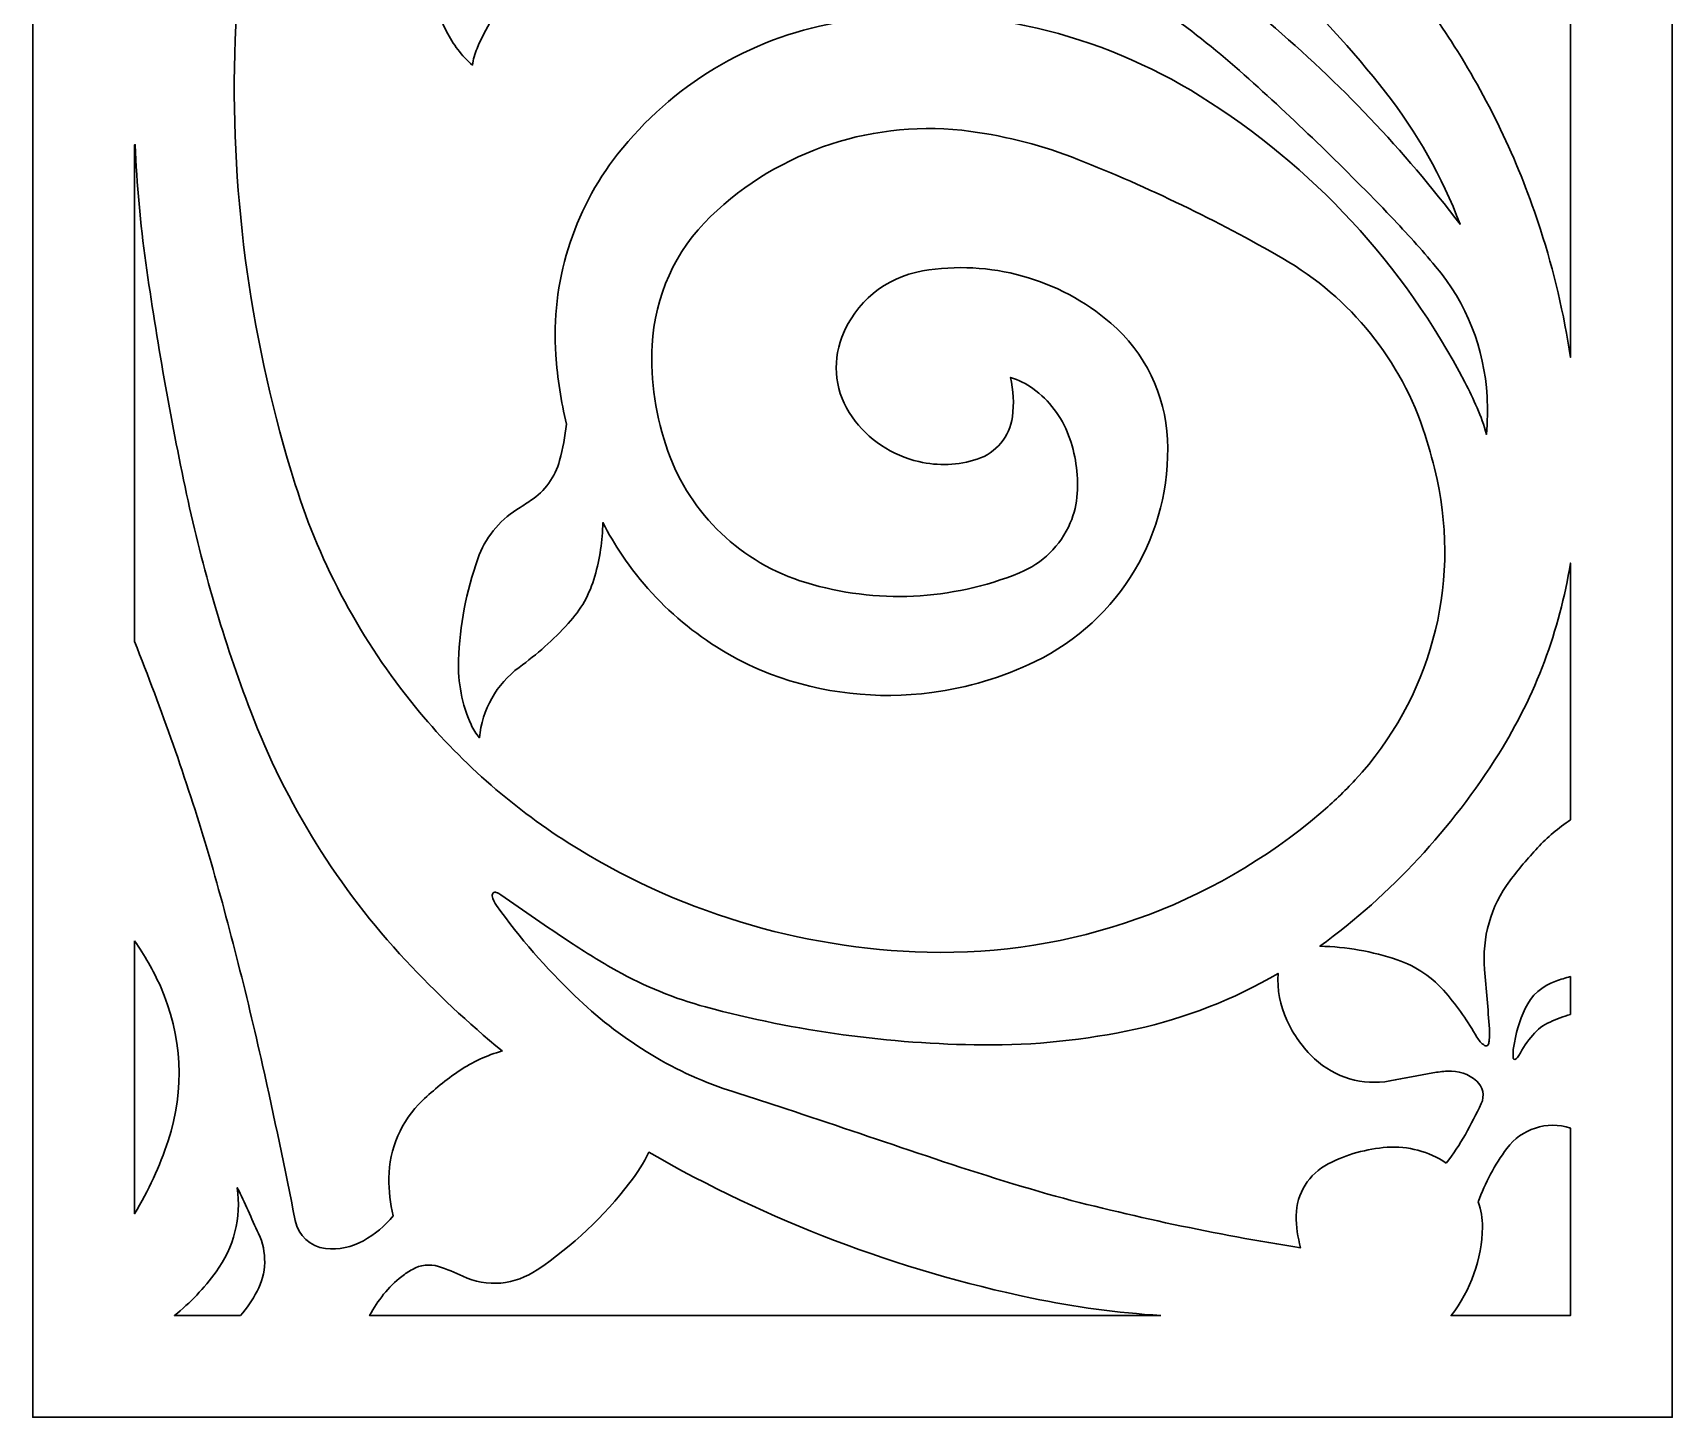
# Model space of a CAD drawing. Header units: centimetres. Extents: x 21.8 to 27, y -9 to 9.
# Drawn here: x 21.76 to 27, y -9 to -4.58 of the extents above; entities that cross this region are included whole.
import ezdxf

# ---------------------------------------------------------------- set-up
doc = ezdxf.new("R2010")
doc.units = ezdxf.units.CM
doc.header["$MEASUREMENT"] = 0
doc.layers.add('layer 1', color=7, linetype='Continuous')

msp = doc.modelspace()

# ---------------------------------------------------------------- linework, layer by layer
at = {"layer": 'layer 1', "color": 250, "lineweight": 30}
for points, knots in [([(21.7614, 9.00077), (21.7614, 9.00077), (26.99975, 9.00077), (26.99975, 9.00077), (26.99975, 9.00077), (26.99975, 9.00077), (26.99975, -9.00021), (26.99975, -9.00021), (26.99975, -9.00021), (26.99975, -9.00021), (21.76138, -9.00021), (21.76138, -9.00021), (21.76138, -9.00021), (21.76138, -9.00021), (21.76138, 9.00077), (21.76138, 9.00077)], [0, 0, 0, 0, 0.2, 0.2, 0.2, 0.2, 0.4, 0.4, 0.4, 0.4, 0.6, 0.6, 0.6, 0.6, 1, 1, 1, 1]), ([(23.46673, -5.82634), (23.44905, -5.75374), (23.43765, -5.67974), (23.43258, -5.60517), (23.43258, -5.60517), (23.41693, -5.37431), (23.48737, -5.14566), (23.6302, -4.96358), (23.6302, -4.96358), (23.8029, -4.74343), (24.05058, -4.59418), (24.32593, -4.54424), (24.32593, -4.54424), (24.53951, -4.50549), (24.75885, -4.51118), (24.97015, -4.56089), (24.97015, -4.56089), (25.15459, -4.60434), (25.33072, -4.67771), (25.4915, -4.778), (25.4915, -4.778), (25.85014, -5.00175), (26.14235, -5.31774), (26.33757, -5.69273), (26.33757, -5.69273), (26.35122, -5.71957), (26.36412, -5.74677), (26.37618, -5.77436), (26.37618, -5.77436), (26.38822, -5.80197), (26.39835, -5.8304), (26.40651, -5.85939), (26.40651, -5.85939), (26.40964, -5.81903), (26.41015, -5.77847), (26.40802, -5.73804), (26.40802, -5.73804), (26.40001, -5.58522), (26.34241, -5.43927), (26.24388, -5.3222), (26.24388, -5.3222), (26.19833, -5.26803), (26.15102, -5.21536), (26.10205, -5.16421), (26.10205, -5.16421), (25.95591, -5.01164), (25.80416, -4.86449), (25.6471, -4.72317), (25.6471, -4.72317), (25.48966, -4.58151), (25.31856, -4.45595), (25.13615, -4.34834), (25.13615, -4.34834), (24.9698, -4.25021), (24.7892, -4.1786), (24.60079, -4.13609), (24.60079, -4.13609), (24.41291, -4.09371), (24.22076, -4.07319), (24.02816, -4.07502), (24.02816, -4.07502), (23.8848, -4.07639), (23.74406, -4.11283), (23.61811, -4.18122), (23.61811, -4.18122), (23.49293, -4.2492), (23.3815, -4.33973), (23.2893, -4.44831), (23.2893, -4.44831), (23.24407, -4.50159), (23.2075, -4.56158), (23.18085, -4.62621), (23.18085, -4.62621), (23.17381, -4.64322), (23.16883, -4.66102), (23.16599, -4.67925), (23.16599, -4.67925), (23.13214, -4.64888), (23.10413, -4.61251), (23.08348, -4.572), (23.08348, -4.572), (23.02088, -4.44938), (23.00153, -4.30915), (23.02858, -4.17417), (23.02858, -4.17417), (23.04373, -4.09833), (23.08136, -4.02874), (23.13654, -3.97452), (23.13654, -3.97452), (23.19142, -3.92063), (23.25939, -3.88186), (23.33371, -3.86211), (23.33371, -3.86211), (23.27575, -3.84984), (23.21947, -3.83043), (23.16622, -3.80431), (23.16622, -3.80431), (23.11316, -3.77829), (23.06184, -3.74871), (23.01274, -3.7158), (23.01274, -3.7158), (22.96556, -3.68416), (22.92333, -3.64562), (22.88753, -3.60149), (22.88753, -3.60149), (22.84752, -3.5523), (22.81747, -3.49577), (22.799, -3.43513), (22.799, -3.43513), (22.89013, -3.39099), (22.98895, -3.36489), (23.08994, -3.35832), (23.08994, -3.35832), (23.19036, -3.3518), (23.2912, -3.35659), (23.39053, -3.37262), (23.39053, -3.37262), (23.41066, -3.37588), (23.43062, -3.38021), (23.45028, -3.38558), (23.45028, -3.38558), (23.41727, -3.31857), (23.3981, -3.24553), (23.39398, -3.17091), (23.39398, -3.17091), (23.38984, -3.09658), (23.39776, -3.02206), (23.41745, -2.95026), (23.41745, -2.95026), (23.44799, -2.83865), (23.52323, -2.74452), (23.62528, -2.69004), (23.62528, -2.69004), (23.66507, -2.66884), (23.70736, -2.65275), (23.75117, -2.64225), (23.75117, -2.64225), (23.73284, -2.71757), (23.72222, -2.79453), (23.7195, -2.87201), (23.7195, -2.87201), (23.71673, -2.94936), (23.71823, -3.02675), (23.72395, -3.10394), (23.72395, -3.10394), (23.73409, -3.24039), (23.80805, -3.36399), (23.9236, -3.43734), (23.9236, -3.43734), (23.98973, -3.47932), (24.05917, -3.51588), (24.13125, -3.54661), (24.13125, -3.54661), (24.18164, -3.56818), (24.23196, -3.58998), (24.28211, -3.61213), (24.28211, -3.61213), (24.48574, -3.70593), (24.68318, -3.81277), (24.87312, -3.93183), (24.87312, -3.93183), (25.16631, -4.1156), (25.44617, -4.31993), (25.71053, -4.54323), (25.71053, -4.54323), (25.93742, -4.73491), (26.1425, -4.9511), (26.32197, -5.18777), (26.32197, -5.18777), (26.26451, -5.03594), (26.18435, -4.89373), (26.08414, -4.766), (26.08414, -4.766), (25.97763, -4.63023), (25.86104, -4.50267), (25.73535, -4.38447), (25.73535, -4.38447), (25.66591, -4.31915), (25.59498, -4.25538), (25.5227, -4.19322), (25.5227, -4.19322), (25.35793, -4.05145), (25.19575, -3.90671), (25.03615, -3.75914), (25.03615, -3.75914), (24.88939, -3.62347), (24.76099, -3.46912), (24.65421, -3.30019), (24.65421, -3.30019), (24.59802, -3.21126), (24.55193, -3.11625), (24.51682, -3.01708), (24.51682, -3.01708), (24.41324, -2.72447), (24.41044, -2.40547), (24.50871, -2.11105), (24.50871, -2.11105), (24.54478, -2.00815), (24.59471, -1.91066), (24.65713, -1.82129), (24.65713, -1.82129), (24.88779, -1.49087), (25.24699, -1.27248), (25.64647, -1.21943), (25.64647, -1.21943), (25.75963, -1.20444), (25.87482, -1.21741), (25.98181, -1.2572), (25.98181, -1.2572), (25.95614, -1.18169), (25.93864, -1.10362), (25.92963, -1.02437), (25.92963, -1.02437), (25.91643, -0.90827), (25.93546, -0.79072), (25.98465, -0.6847), (25.98465, -0.6847), (26.02064, -0.60718), (26.06614, -0.53445), (26.12015, -0.46824), (26.12015, -0.46824), (26.18853, -0.38432), (26.2233, -0.27806), (26.21772, -0.16992), (26.21772, -0.16992), (26.21462, -0.10984), (26.20619, -0.05019), (26.19252, 0.00836), (26.19252, 0.00836), (26.14884, -0.03633), (26.10354, -0.07944), (26.05674, -0.12083), (26.05674, -0.12083), (25.92951, -0.23348), (25.80032, -0.34382), (25.66926, -0.45193), (25.66926, -0.45193), (25.57955, -0.52593), (25.48646, -0.59569), (25.3903, -0.66105), (25.3903, -0.66105), (25.27502, -0.7365), (25.1575, -0.80842), (25.03783, -0.87672), (25.03783, -0.87672), (24.91764, -0.94535), (24.79772, -1.01443), (24.67802, -1.08392), (24.67802, -1.08392), (24.24912, -1.34289), (23.85966, -1.66193), (23.52136, -2.03152), (23.52136, -2.03152), (23.19714, -2.39054), (22.93026, -2.79727), (22.73005, -3.23764), (22.73005, -3.23764), (22.52899, -3.67988), (22.419, -4.15781), (22.40657, -4.64346), (22.40657, -4.64346), (22.39466, -5.10957), (22.46002, -5.57428), (22.59998, -6.01901), (22.59998, -6.01901), (22.68168, -6.27847), (22.81191, -6.51993), (22.9839, -6.73065), (22.9839, -6.73065), (23.1223, -6.90029), (23.28696, -7.04661), (23.47175, -7.16408), (23.47175, -7.16408), (23.81534, -7.38253), (24.21159, -7.50353), (24.61862, -7.51411), (24.61862, -7.51411), (25.07903, -7.52611), (25.52728, -7.36744), (25.87745, -7.06831), (25.87745, -7.06831), (25.91594, -7.03546), (25.95245, -7.00037), (25.98679, -6.96326), (25.98679, -6.96326), (26.22577, -6.70503), (26.32346, -6.34663), (26.24825, -6.00297), (26.24825, -6.00297), (26.23785, -5.95546), (26.22526, -5.90847), (26.2105, -5.86216), (26.2105, -5.86216), (26.13441, -5.62344), (25.97208, -5.42188), (25.75506, -5.29669), (25.75506, -5.29669), (25.54487, -5.17549), (25.32616, -5.06977), (25.10057, -4.98043), (25.10057, -4.98043), (24.99055, -4.93689), (24.87569, -4.90683), (24.75845, -4.89093), (24.75845, -4.89093), (24.45412, -4.84975), (24.14788, -4.94991), (23.92694, -5.16324), (23.92694, -5.16324), (23.81473, -5.27155), (23.74808, -5.41845), (23.7406, -5.57425), (23.7406, -5.57425), (23.73507, -5.68935), (23.75208, -5.80433), (23.79073, -5.91291), (23.79073, -5.91291), (23.86266, -6.11496), (24.026, -6.27078), (24.23126, -6.33299), (24.23126, -6.33299), (24.45585, -6.40112), (24.69687, -6.39011), (24.91426, -6.3017), (24.91426, -6.3017), (24.98723, -6.27207), (25.04544, -6.21486), (25.07635, -6.14241), (25.07635, -6.14241), (25.08914, -6.11249), (25.09669, -6.08058), (25.09872, -6.04812), (25.09872, -6.04812), (25.10261, -5.98494), (25.0932, -5.92167), (25.07116, -5.8624), (25.07116, -5.8624), (25.04885, -5.8024), (25.00923, -5.75045), (24.95726, -5.71312), (24.95726, -5.71312), (24.93542, -5.69742), (24.91123, -5.68527), (24.88559, -5.67709), (24.88559, -5.67709), (24.895, -5.71837), (24.89699, -5.76102), (24.89153, -5.80299), (24.89153, -5.80299), (24.88331, -5.8661), (24.83943, -5.91887), (24.77889, -5.93851), (24.77889, -5.93851), (24.71877, -5.95799), (24.65443, -5.96072), (24.59285, -5.9464), (24.59285, -5.9464), (24.5066, -5.92639), (24.4306, -5.87555), (24.37917, -5.80346), (24.37917, -5.80346), (24.32628, -5.72932), (24.31405, -5.63355), (24.34648, -5.54848), (24.34648, -5.54848), (24.38877, -5.43748), (24.48669, -5.35703), (24.60374, -5.33694), (24.60374, -5.33694), (24.81933, -5.29998), (25.04029, -5.36125), (25.20616, -5.50387), (25.20616, -5.50387), (25.31498, -5.59746), (25.38043, -5.73194), (25.38703, -5.87529), (25.38703, -5.87529), (25.40083, -6.17527), (25.23418, -6.45474), (24.9639, -6.58551), (24.9639, -6.58551), (24.85984, -6.63582), (24.74839, -6.66916), (24.63382, -6.68426), (24.63382, -6.68426), (24.45986, -6.70724), (24.28288, -6.68709), (24.11852, -6.62566), (24.11852, -6.62566), (23.92546, -6.54996), (23.75994, -6.41713), (23.64419, -6.24504), (23.64419, -6.24504), (23.62186, -6.21157), (23.60142, -6.17686), (23.58295, -6.14109), (23.58295, -6.14109), (23.58172, -6.19906), (23.57309, -6.25665), (23.5573, -6.31244), (23.5573, -6.31244), (23.54138, -6.36879), (23.51231, -6.42061), (23.47254, -6.46357), (23.47254, -6.46357), (23.42475, -6.51525), (23.37214, -6.56225), (23.31542, -6.60395), (23.31542, -6.60395), (23.2429, -6.65734), (23.19676, -6.73927), (23.18874, -6.82897), (23.18874, -6.82897), (23.17758, -6.81633), (23.16844, -6.80207), (23.16161, -6.78665), (23.16161, -6.78665), (23.13294, -6.72191), (23.11935, -6.65143), (23.12187, -6.58062), (23.12187, -6.58062), (23.12579, -6.47012), (23.14649, -6.36081), (23.18321, -6.2565), (23.18321, -6.2565), (23.20603, -6.19169), (23.24998, -6.13633), (23.30799, -6.09946), (23.30799, -6.09946), (23.32278, -6.09005), (23.3375, -6.08051), (23.35214, -6.07085), (23.35214, -6.07085), (23.39761, -6.04082), (23.43057, -5.99521), (23.44484, -5.9426), (23.44484, -5.9426), (23.4552, -5.90448), (23.46249, -5.86562), (23.46671, -5.82634)], [0, 0, 0, 0, 0.009009, 0.009009, 0.009009, 0.009009, 0.018018, 0.018018, 0.018018, 0.018018, 0.027027, 0.027027, 0.027027, 0.027027, 0.036036, 0.036036, 0.036036, 0.036036, 0.045045, 0.045045, 0.045045, 0.045045, 0.0540541, 0.0540541, 0.0540541, 0.0540541, 0.0630631, 0.0630631, 0.0630631, 0.0630631, 0.0720721, 0.0720721, 0.0720721, 0.0720721, 0.0810811, 0.0810811, 0.0810811, 0.0810811, 0.0900901, 0.0900901, 0.0900901, 0.0900901, 0.0990991, 0.0990991, 0.0990991, 0.0990991, 0.1081081, 0.1081081, 0.1081081, 0.1081081, 0.1171171, 0.1171171, 0.1171171, 0.1171171, 0.1261261, 0.1261261, 0.1261261, 0.1261261, 0.1351351, 0.1351351, 0.1351351, 0.1351351, 0.1441441, 0.1441441, 0.1441441, 0.1441441, 0.1531532, 0.1531532, 0.1531532, 0.1531532, 0.1621622, 0.1621622, 0.1621622, 0.1621622, 0.1711712, 0.1711712, 0.1711712, 0.1711712, 0.1801802, 0.1801802, 0.1801802, 0.1801802, 0.1891892, 0.1891892, 0.1891892, 0.1891892, 0.1981982, 0.1981982, 0.1981982, 0.1981982, 0.2072072, 0.2072072, 0.2072072, 0.2072072, 0.2162162, 0.2162162, 0.2162162, 0.2162162, 0.2252252, 0.2252252, 0.2252252, 0.2252252, 0.2342342, 0.2342342, 0.2342342, 0.2342342, 0.2432432, 0.2432432, 0.2432432, 0.2432432, 0.2522523, 0.2522523, 0.2522523, 0.2522523, 0.2612613, 0.2612613, 0.2612613, 0.2612613, 0.2702703, 0.2702703, 0.2702703, 0.2702703, 0.2792793, 0.2792793, 0.2792793, 0.2792793, 0.2882883, 0.2882883, 0.2882883, 0.2882883, 0.2972973, 0.2972973, 0.2972973, 0.2972973, 0.3063063, 0.3063063, 0.3063063, 0.3063063, 0.3153153, 0.3153153, 0.3153153, 0.3153153, 0.3243243, 0.3243243, 0.3243243, 0.3243243, 0.3333333, 0.3333333, 0.3333333, 0.3333333, 0.3423423, 0.3423423, 0.3423423, 0.3423423, 0.3513514, 0.3513514, 0.3513514, 0.3513514, 0.3603604, 0.3603604, 0.3603604, 0.3603604, 0.3693694, 0.3693694, 0.3693694, 0.3693694, 0.3783784, 0.3783784, 0.3783784, 0.3783784, 0.3873874, 0.3873874, 0.3873874, 0.3873874, 0.3963964, 0.3963964, 0.3963964, 0.3963964, 0.4054054, 0.4054054, 0.4054054, 0.4054054, 0.4144144, 0.4144144, 0.4144144, 0.4144144, 0.4234234, 0.4234234, 0.4234234, 0.4234234, 0.4324324, 0.4324324, 0.4324324, 0.4324324, 0.4414414, 0.4414414, 0.4414414, 0.4414414, 0.4504505, 0.4504505, 0.4504505, 0.4504505, 0.4594595, 0.4594595, 0.4594595, 0.4594595, 0.4684685, 0.4684685, 0.4684685, 0.4684685, 0.4774775, 0.4774775, 0.4774775, 0.4774775, 0.4864865, 0.4864865, 0.4864865, 0.4864865, 0.4954955, 0.4954955, 0.4954955, 0.4954955, 0.5045045, 0.5045045, 0.5045045, 0.5045045, 0.5135135, 0.5135135, 0.5135135, 0.5135135, 0.5225225, 0.5225225, 0.5225225, 0.5225225, 0.5315315, 0.5315315, 0.5315315, 0.5315315, 0.5405405, 0.5405405, 0.5405405, 0.5405405, 0.5495495, 0.5495495, 0.5495495, 0.5495495, 0.5585586, 0.5585586, 0.5585586, 0.5585586, 0.5675676, 0.5675676, 0.5675676, 0.5675676, 0.5765766, 0.5765766, 0.5765766, 0.5765766, 0.5855856, 0.5855856, 0.5855856, 0.5855856, 0.5945946, 0.5945946, 0.5945946, 0.5945946, 0.6036036, 0.6036036, 0.6036036, 0.6036036, 0.6126126, 0.6126126, 0.6126126, 0.6126126, 0.6216216, 0.6216216, 0.6216216, 0.6216216, 0.6306306, 0.6306306, 0.6306306, 0.6306306, 0.6396396, 0.6396396, 0.6396396, 0.6396396, 0.6486486, 0.6486486, 0.6486486, 0.6486486, 0.6576577, 0.6576577, 0.6576577, 0.6576577, 0.6666667, 0.6666667, 0.6666667, 0.6666667, 0.6756757, 0.6756757, 0.6756757, 0.6756757, 0.6846847, 0.6846847, 0.6846847, 0.6846847, 0.6936937, 0.6936937, 0.6936937, 0.6936937, 0.7027027, 0.7027027, 0.7027027, 0.7027027, 0.7117117, 0.7117117, 0.7117117, 0.7117117, 0.7207207, 0.7207207, 0.7207207, 0.7207207, 0.7297297, 0.7297297, 0.7297297, 0.7297297, 0.7387387, 0.7387387, 0.7387387, 0.7387387, 0.7477477, 0.7477477, 0.7477477, 0.7477477, 0.7567568, 0.7567568, 0.7567568, 0.7567568, 0.7657658, 0.7657658, 0.7657658, 0.7657658, 0.7747748, 0.7747748, 0.7747748, 0.7747748, 0.7837838, 0.7837838, 0.7837838, 0.7837838, 0.7927928, 0.7927928, 0.7927928, 0.7927928, 0.8018018, 0.8018018, 0.8018018, 0.8018018, 0.8108108, 0.8108108, 0.8108108, 0.8108108, 0.8198198, 0.8198198, 0.8198198, 0.8198198, 0.8288288, 0.8288288, 0.8288288, 0.8288288, 0.8378378, 0.8378378, 0.8378378, 0.8378378, 0.8468468, 0.8468468, 0.8468468, 0.8468468, 0.8558559, 0.8558559, 0.8558559, 0.8558559, 0.8648649, 0.8648649, 0.8648649, 0.8648649, 0.8738739, 0.8738739, 0.8738739, 0.8738739, 0.8828829, 0.8828829, 0.8828829, 0.8828829, 0.8918919, 0.8918919, 0.8918919, 0.8918919, 0.9009009, 0.9009009, 0.9009009, 0.9009009, 0.9099099, 0.9099099, 0.9099099, 0.9099099, 0.9189189, 0.9189189, 0.9189189, 0.9189189, 0.9279279, 0.9279279, 0.9279279, 0.9279279, 0.9369369, 0.9369369, 0.9369369, 0.9369369, 0.9459459, 0.9459459, 0.9459459, 0.9459459, 0.954955, 0.954955, 0.954955, 0.954955, 0.963964, 0.963964, 0.963964, 0.963964, 0.972973, 0.972973, 0.972973, 0.972973, 0.981982, 0.981982, 0.981982, 0.981982, 1, 1, 1, 1]), ([(26.67474, -2.63164), (26.66602, -2.6626), (26.65559, -2.69303), (26.64341, -2.72276), (26.64341, -2.72276), (26.59749, -2.83497), (26.51483, -2.92835), (26.40903, -2.9876), (26.40903, -2.9876), (26.21503, -3.09624), (25.98907, -3.13389), (25.77031, -3.09413), (25.77031, -3.09413), (25.59631, -3.0625), (25.44631, -2.95275), (25.36338, -2.7966), (25.36338, -2.7966), (25.30888, -2.69402), (25.30633, -2.57159), (25.35648, -2.4668), (25.35648, -2.4668), (25.38209, -2.4132), (25.42381, -2.36888), (25.47572, -2.33998), (25.47572, -2.33998), (25.56551, -2.29078), (25.67426, -2.2908), (25.76404, -2.33998), (25.76404, -2.33998), (25.81991, -2.37055), (25.86306, -2.42004), (25.88574, -2.47955), (25.88574, -2.47955), (25.90822, -2.53849), (25.91287, -2.60276), (25.89917, -2.66427), (25.89917, -2.66427), (25.8924, -2.69459), (25.87261, -2.7204), (25.84514, -2.73481), (25.84514, -2.73481), (25.81826, -2.74892), (25.78761, -2.75423), (25.75759, -2.74998), (25.75759, -2.74998), (25.77476, -2.78727), (25.79895, -2.82088), (25.82877, -2.84906), (25.82877, -2.84906), (25.88568, -2.90282), (25.96628, -2.92328), (26.04193, -2.90305), (26.04193, -2.90305), (26.15772, -2.87208), (26.2649, -2.81525), (26.35545, -2.73672), (26.35545, -2.73672), (26.43467, -2.66805), (26.47892, -2.56755), (26.47602, -2.46272), (26.47602, -2.46272), (26.47451, -2.40845), (26.46778, -2.35448), (26.45588, -2.30151), (26.45588, -2.30151), (26.38966, -2.01187), (26.19234, -1.76985), (25.92187, -1.64692), (25.92187, -1.64692), (25.79504, -1.58925), (25.65172, -1.57944), (25.51822, -1.61931), (25.51822, -1.61931), (25.35482, -1.66813), (25.21198, -1.76898), (25.11135, -1.90661), (25.11135, -1.90661), (24.9457, -2.13328), (24.85928, -2.408), (24.86552, -2.68868), (24.86552, -2.68868), (24.86991, -2.88558), (24.93256, -3.07662), (25.04565, -3.23783), (25.04565, -3.23783), (25.13865, -3.37043), (25.24435, -3.49359), (25.36129, -3.60561), (25.36129, -3.60561), (25.42939, -3.67083), (25.49789, -3.73562), (25.56683, -3.79999), (25.56683, -3.79999), (25.70131, -3.92541), (25.83263, -4.05419), (25.96062, -4.18624), (25.96062, -4.18624), (26.08897, -4.31855), (26.20381, -4.46335), (26.30347, -4.61843), (26.30347, -4.61843), (26.41985, -4.80129), (26.51239, -4.99835), (26.5788, -5.2047), (26.5788, -5.2047), (26.62177, -5.33808), (26.65385, -5.47477), (26.67471, -5.61337), (26.67471, -5.61337), (26.67471, -5.61337), (26.67471, -2.63164), (26.67471, -2.63164)], [0, 0, 0, 0, 0.0344828, 0.0344828, 0.0344828, 0.0344828, 0.0689655, 0.0689655, 0.0689655, 0.0689655, 0.1034483, 0.1034483, 0.1034483, 0.1034483, 0.137931, 0.137931, 0.137931, 0.137931, 0.1724138, 0.1724138, 0.1724138, 0.1724138, 0.2068966, 0.2068966, 0.2068966, 0.2068966, 0.2413793, 0.2413793, 0.2413793, 0.2413793, 0.2758621, 0.2758621, 0.2758621, 0.2758621, 0.3103448, 0.3103448, 0.3103448, 0.3103448, 0.3448276, 0.3448276, 0.3448276, 0.3448276, 0.3793103, 0.3793103, 0.3793103, 0.3793103, 0.4137931, 0.4137931, 0.4137931, 0.4137931, 0.4482759, 0.4482759, 0.4482759, 0.4482759, 0.4827586, 0.4827586, 0.4827586, 0.4827586, 0.5172414, 0.5172414, 0.5172414, 0.5172414, 0.5517241, 0.5517241, 0.5517241, 0.5517241, 0.5862069, 0.5862069, 0.5862069, 0.5862069, 0.6206897, 0.6206897, 0.6206897, 0.6206897, 0.6551724, 0.6551724, 0.6551724, 0.6551724, 0.6896552, 0.6896552, 0.6896552, 0.6896552, 0.7241379, 0.7241379, 0.7241379, 0.7241379, 0.7586207, 0.7586207, 0.7586207, 0.7586207, 0.7931034, 0.7931034, 0.7931034, 0.7931034, 0.8275862, 0.8275862, 0.8275862, 0.8275862, 0.862069, 0.862069, 0.862069, 0.862069, 0.8965517, 0.8965517, 0.8965517, 0.8965517, 0.9310345, 0.9310345, 0.9310345, 0.9310345, 1, 1, 1, 1]), ([(22.08643, -6.52139), (22.08643, -6.52139), (22.08643, -4.93365), (22.08643, -4.93365), (22.08643, -4.93365), (22.08643, -4.93365), (22.08872, -4.93349), (22.08872, -4.93349), (22.08872, -4.93349), (22.09361, -5.05988), (22.10491, -5.18594), (22.12256, -5.3112), (22.12256, -5.3112), (22.15751, -5.55888), (22.20097, -5.80524), (22.25288, -6.04994), (22.25288, -6.04994), (22.30311, -6.28657), (22.37159, -6.51892), (22.45768, -6.74497), (22.45768, -6.74497), (22.57006, -7.03985), (22.73834, -7.31007), (22.95349, -7.54088), (22.95349, -7.54088), (23.04959, -7.64399), (23.15251, -7.74048), (23.26161, -7.8297), (23.26161, -7.8297), (23.2127, -7.84341), (23.16622, -7.86487), (23.12411, -7.89333), (23.12411, -7.89333), (23.08218, -7.92164), (23.04276, -7.95352), (23.00624, -7.98854), (23.00624, -7.98854), (22.93889, -8.05319), (22.90033, -8.14212), (22.89928, -8.23548), (22.89928, -8.23548), (22.89879, -8.27645), (22.90347, -8.31733), (22.91314, -8.35713), (22.91314, -8.35713), (22.88646, -8.38905), (22.85418, -8.41584), (22.81794, -8.43622), (22.81794, -8.43622), (22.78113, -8.45688), (22.7387, -8.46552), (22.69671, -8.4609), (22.69671, -8.4609), (22.64846, -8.45561), (22.60925, -8.41945), (22.59989, -8.37185), (22.59989, -8.37185), (22.56741, -8.20593), (22.53268, -8.04045), (22.49571, -7.87548), (22.49571, -7.87548), (22.44359, -7.64363), (22.38472, -7.41339), (22.31905, -7.18502), (22.31905, -7.18502), (22.25105, -6.96058), (22.17345, -6.73917), (22.08643, -6.52139)], [0, 0, 0, 0, 0.0555556, 0.0555556, 0.0555556, 0.0555556, 0.1111111, 0.1111111, 0.1111111, 0.1111111, 0.1666667, 0.1666667, 0.1666667, 0.1666667, 0.2222222, 0.2222222, 0.2222222, 0.2222222, 0.2777778, 0.2777778, 0.2777778, 0.2777778, 0.3333333, 0.3333333, 0.3333333, 0.3333333, 0.3888889, 0.3888889, 0.3888889, 0.3888889, 0.4444444, 0.4444444, 0.4444444, 0.4444444, 0.5, 0.5, 0.5, 0.5, 0.5555556, 0.5555556, 0.5555556, 0.5555556, 0.6111111, 0.6111111, 0.6111111, 0.6111111, 0.6666667, 0.6666667, 0.6666667, 0.6666667, 0.7222222, 0.7222222, 0.7222222, 0.7222222, 0.7777778, 0.7777778, 0.7777778, 0.7777778, 0.8333333, 0.8333333, 0.8333333, 0.8333333, 0.8888889, 0.8888889, 0.8888889, 0.8888889, 1, 1, 1, 1]), ([(26.67471, -7.09142), (26.63623, -7.11674), (26.60095, -7.14658), (26.56957, -7.18027), (26.56957, -7.18027), (26.53826, -7.21387), (26.50873, -7.24909), (26.48116, -7.28579), (26.48116, -7.28579), (26.42002, -7.36704), (26.39123, -7.46799), (26.40033, -7.56931), (26.40033, -7.56931), (26.40598, -7.63252), (26.4111, -7.69577), (26.41566, -7.75912), (26.41566, -7.75912), (26.41653, -7.77107), (26.41639, -7.78305), (26.41526, -7.79499), (26.41526, -7.79499), (26.41484, -7.79937), (26.4139, -7.80367), (26.41248, -7.80783), (26.41248, -7.80783), (26.41165, -7.81026), (26.40972, -7.81216), (26.40725, -7.81299), (26.40725, -7.81299), (26.40484, -7.8138), (26.40212, -7.81341), (26.40001, -7.81199), (26.40001, -7.81199), (26.39007, -7.80518), (26.38183, -7.79623), (26.37584, -7.78579), (26.37584, -7.78579), (26.34713, -7.73571), (26.31388, -7.68838), (26.2765, -7.64437), (26.2765, -7.64437), (26.23522, -7.59571), (26.18159, -7.55917), (26.12118, -7.53853), (26.12118, -7.53853), (26.04163, -7.51135), (25.95838, -7.49672), (25.87431, -7.49517), (25.87431, -7.49517), (26.10181, -7.32801), (26.29554, -7.11936), (26.4454, -6.88014), (26.4454, -6.88014), (26.50379, -6.78693), (26.55271, -6.68812), (26.59146, -6.58514), (26.59146, -6.58514), (26.6292, -6.48317), (26.65705, -6.37783), (26.67471, -6.27052), (26.67471, -6.27052), (26.67471, -6.27052), (26.67471, -7.09142), (26.67471, -7.09142)], [0, 0, 0, 0, 0.0588235, 0.0588235, 0.0588235, 0.0588235, 0.1176471, 0.1176471, 0.1176471, 0.1176471, 0.1764706, 0.1764706, 0.1764706, 0.1764706, 0.2352941, 0.2352941, 0.2352941, 0.2352941, 0.2941176, 0.2941176, 0.2941176, 0.2941176, 0.3529412, 0.3529412, 0.3529412, 0.3529412, 0.4117647, 0.4117647, 0.4117647, 0.4117647, 0.4705882, 0.4705882, 0.4705882, 0.4705882, 0.5294118, 0.5294118, 0.5294118, 0.5294118, 0.5882353, 0.5882353, 0.5882353, 0.5882353, 0.6470588, 0.6470588, 0.6470588, 0.6470588, 0.7058824, 0.7058824, 0.7058824, 0.7058824, 0.7647059, 0.7647059, 0.7647059, 0.7647059, 0.8235294, 0.8235294, 0.8235294, 0.8235294, 0.8823529, 0.8823529, 0.8823529, 0.8823529, 1, 1, 1, 1]), ([(26.27746, -8.18808), (26.30027, -8.15907), (26.32079, -8.12839), (26.33885, -8.09622), (26.33885, -8.09622), (26.35688, -8.06409), (26.3738, -8.03136), (26.38963, -7.99812), (26.38963, -7.99812), (26.40136, -7.97344), (26.39537, -7.94402), (26.37496, -7.92592), (26.37496, -7.92592), (26.3494, -7.90323), (26.31585, -7.89176), (26.28172, -7.89403), (26.28172, -7.89403), (26.26606, -7.89509), (26.25045, -7.89705), (26.23499, -7.89991), (26.23499, -7.89991), (26.1892, -7.9085), (26.14337, -7.91693), (26.09755, -7.92538), (26.09755, -7.92538), (26.01075, -7.9413), (25.92148, -7.91501), (25.85711, -7.85468), (25.85711, -7.85468), (25.81979, -7.81968), (25.78959, -7.77785), (25.76818, -7.73142), (25.76818, -7.73142), (25.7466, -7.6847), (25.73713, -7.63331), (25.74061, -7.58198), (25.74061, -7.58198), (25.59884, -7.66496), (25.44484, -7.7251), (25.2844, -7.76015), (25.2844, -7.76015), (25.12442, -7.79506), (24.96097, -7.81193), (24.79722, -7.81039), (24.79722, -7.81039), (24.49799, -7.80756), (24.20025, -7.76681), (23.91126, -7.68909), (23.91126, -7.68909), (23.81212, -7.66244), (23.71667, -7.62357), (23.62713, -7.57333), (23.62713, -7.57333), (23.57663, -7.54501), (23.52729, -7.51474), (23.47909, -7.48262), (23.47909, -7.48262), (23.4046, -7.43286), (23.33061, -7.38228), (23.25724, -7.33088), (23.25724, -7.33088), (23.25264, -7.32767), (23.24767, -7.32508), (23.24239, -7.3231), (23.24239, -7.3231), (23.23912, -7.32192), (23.23547, -7.32257), (23.23283, -7.32484), (23.23283, -7.32484), (23.23017, -7.32712), (23.22901, -7.33061), (23.2297, -7.33401), (23.2297, -7.33401), (23.23201, -7.34524), (23.23665, -7.35585), (23.24335, -7.36512), (23.24335, -7.36512), (23.31777, -7.4684), (23.40131, -7.56478), (23.49298, -7.65309), (23.49298, -7.65309), (23.56289, -7.72046), (23.63955, -7.78038), (23.72179, -7.83195), (23.72179, -7.83195), (23.80413, -7.88356), (23.89244, -7.9249), (23.98484, -7.95509), (23.98484, -7.95509), (24.03742, -7.97227), (24.09009, -7.98926), (24.1428, -8.00608), (24.1428, -8.00608), (24.28253, -8.05258), (24.4221, -8.0995), (24.56153, -8.14682), (24.56153, -8.14682), (24.70829, -8.19664), (24.85605, -8.24352), (25.00466, -8.28746), (25.00466, -8.28746), (25.27074, -8.35886), (25.54041, -8.41606), (25.81254, -8.45883), (25.81254, -8.45883), (25.80288, -8.42535), (25.79816, -8.39059), (25.7985, -8.35575), (25.7985, -8.35575), (25.79926, -8.28586), (25.83871, -8.22213), (25.90088, -8.19025), (25.90088, -8.19025), (25.95937, -8.16026), (26.02332, -8.14239), (26.08887, -8.13768), (26.08887, -8.13768), (26.15559, -8.13288), (26.22202, -8.15065), (26.27746, -8.18808)], [0, 0, 0, 0, 0.0322581, 0.0322581, 0.0322581, 0.0322581, 0.0645161, 0.0645161, 0.0645161, 0.0645161, 0.0967742, 0.0967742, 0.0967742, 0.0967742, 0.1290323, 0.1290323, 0.1290323, 0.1290323, 0.1612903, 0.1612903, 0.1612903, 0.1612903, 0.1935484, 0.1935484, 0.1935484, 0.1935484, 0.2258065, 0.2258065, 0.2258065, 0.2258065, 0.2580645, 0.2580645, 0.2580645, 0.2580645, 0.2903226, 0.2903226, 0.2903226, 0.2903226, 0.3225806, 0.3225806, 0.3225806, 0.3225806, 0.3548387, 0.3548387, 0.3548387, 0.3548387, 0.3870968, 0.3870968, 0.3870968, 0.3870968, 0.4193548, 0.4193548, 0.4193548, 0.4193548, 0.4516129, 0.4516129, 0.4516129, 0.4516129, 0.483871, 0.483871, 0.483871, 0.483871, 0.516129, 0.516129, 0.516129, 0.516129, 0.5483871, 0.5483871, 0.5483871, 0.5483871, 0.5806452, 0.5806452, 0.5806452, 0.5806452, 0.6129032, 0.6129032, 0.6129032, 0.6129032, 0.6451613, 0.6451613, 0.6451613, 0.6451613, 0.6774194, 0.6774194, 0.6774194, 0.6774194, 0.7096774, 0.7096774, 0.7096774, 0.7096774, 0.7419355, 0.7419355, 0.7419355, 0.7419355, 0.7741935, 0.7741935, 0.7741935, 0.7741935, 0.8064516, 0.8064516, 0.8064516, 0.8064516, 0.8387097, 0.8387097, 0.8387097, 0.8387097, 0.8709677, 0.8709677, 0.8709677, 0.8709677, 0.9032258, 0.9032258, 0.9032258, 0.9032258, 0.9354839, 0.9354839, 0.9354839, 0.9354839, 1, 1, 1, 1]), ([(22.08643, -7.47804), (22.11864, -7.52353), (22.14632, -7.57208), (22.16907, -7.62297), (22.16907, -7.62297), (22.23872, -7.77868), (22.24761, -7.95496), (22.19402, -8.11691), (22.19402, -8.11691), (22.16707, -8.19834), (22.13098, -8.27647), (22.08643, -8.34978), (22.08643, -8.34978), (22.08643, -8.34978), (22.08643, -7.47804), (22.08643, -7.47804)], [0, 0, 0, 0, 0.2, 0.2, 0.2, 0.2, 0.4, 0.4, 0.4, 0.4, 0.6, 0.6, 0.6, 0.6, 1, 1, 1, 1]), ([(26.67471, -7.71291), (26.67471, -7.71291), (26.67471, -7.59195), (26.67471, -7.59195), (26.67471, -7.59195), (26.6589, -7.59637), (26.64324, -7.60118), (26.62767, -7.6064), (26.62767, -7.6064), (26.58448, -7.62097), (26.54922, -7.65256), (26.53007, -7.69388), (26.53007, -7.69388), (26.51156, -7.73375), (26.499, -7.77607), (26.49278, -7.81955), (26.49278, -7.81955), (26.49168, -7.82716), (26.49123, -7.83483), (26.49145, -7.84251), (26.49145, -7.84251), (26.49152, -7.84545), (26.49149, -7.84842), (26.49137, -7.85138), (26.49137, -7.85138), (26.49125, -7.85326), (26.49219, -7.85496), (26.49381, -7.85592), (26.49381, -7.85592), (26.49539, -7.8569), (26.49735, -7.85692), (26.49895, -7.85594), (26.49895, -7.85594), (26.50362, -7.85322), (26.50747, -7.84919), (26.51001, -7.84437), (26.51001, -7.84437), (26.52216, -7.82103), (26.53691, -7.79909), (26.55395, -7.77898), (26.55395, -7.77898), (26.56912, -7.76105), (26.58812, -7.74677), (26.60957, -7.73725), (26.60957, -7.73725), (26.63078, -7.72779), (26.65251, -7.71968), (26.67471, -7.71291)], [0, 0, 0, 0, 0.0769231, 0.0769231, 0.0769231, 0.0769231, 0.1538462, 0.1538462, 0.1538462, 0.1538462, 0.2307692, 0.2307692, 0.2307692, 0.2307692, 0.3076923, 0.3076923, 0.3076923, 0.3076923, 0.3846154, 0.3846154, 0.3846154, 0.3846154, 0.4615385, 0.4615385, 0.4615385, 0.4615385, 0.5384615, 0.5384615, 0.5384615, 0.5384615, 0.6153846, 0.6153846, 0.6153846, 0.6153846, 0.6923077, 0.6923077, 0.6923077, 0.6923077, 0.7692308, 0.7692308, 0.7692308, 0.7692308, 0.8461538, 0.8461538, 0.8461538, 0.8461538, 1, 1, 1, 1]), ([(26.37986, -8.31229), (26.40184, -8.25116), (26.43268, -8.19357), (26.47134, -8.14139), (26.47134, -8.14139), (26.51806, -8.07829), (26.59992, -8.05198), (26.67471, -8.07593), (26.67471, -8.07593), (26.67471, -8.07593), (26.67471, -8.67517), (26.67471, -8.67517), (26.67471, -8.67517), (26.67471, -8.67517), (26.29326, -8.67517), (26.29326, -8.67517), (26.29326, -8.67517), (26.35639, -8.59425), (26.39155, -8.49504), (26.39335, -8.39239), (26.39335, -8.39239), (26.39386, -8.36508), (26.38928, -8.33793), (26.37986, -8.31229)], [0, 0, 0, 0, 0.1428571, 0.1428571, 0.1428571, 0.1428571, 0.2857143, 0.2857143, 0.2857143, 0.2857143, 0.4285714, 0.4285714, 0.4285714, 0.4285714, 0.5714286, 0.5714286, 0.5714286, 0.5714286, 0.7142857, 0.7142857, 0.7142857, 0.7142857, 1, 1, 1, 1]), ([(25.36573, -8.67517), (25.22737, -8.66648), (25.0898, -8.64795), (24.95407, -8.61971), (24.95407, -8.61971), (24.52388, -8.53018), (24.11052, -8.37272), (23.7298, -8.15337), (23.7298, -8.15337), (23.71294, -8.18763), (23.6927, -8.22011), (23.66939, -8.25035), (23.66939, -8.25035), (23.58604, -8.35861), (23.48587, -8.45285), (23.37279, -8.52952), (23.37279, -8.52952), (23.3382, -8.55291), (23.29833, -8.56729), (23.25679, -8.57132), (23.25679, -8.57132), (23.2151, -8.57533), (23.17307, -8.56781), (23.13539, -8.54956), (23.13539, -8.54956), (23.1102, -8.53736), (23.08418, -8.52702), (23.05749, -8.5186), (23.05749, -8.5186), (23.02965, -8.50981), (22.99945, -8.51315), (22.97417, -8.5277), (22.97417, -8.5277), (22.96243, -8.53448), (22.95116, -8.54203), (22.9404, -8.55034), (22.9404, -8.55034), (22.91898, -8.56708), (22.89951, -8.58626), (22.88247, -8.60746), (22.88247, -8.60746), (22.86546, -8.62863), (22.85034, -8.65129), (22.83741, -8.67517), (22.83741, -8.67517), (22.83741, -8.67517), (25.36573, -8.67517), (25.36573, -8.67517)], [0, 0, 0, 0, 0.0769231, 0.0769231, 0.0769231, 0.0769231, 0.1538462, 0.1538462, 0.1538462, 0.1538462, 0.2307692, 0.2307692, 0.2307692, 0.2307692, 0.3076923, 0.3076923, 0.3076923, 0.3076923, 0.3846154, 0.3846154, 0.3846154, 0.3846154, 0.4615385, 0.4615385, 0.4615385, 0.4615385, 0.5384615, 0.5384615, 0.5384615, 0.5384615, 0.6153846, 0.6153846, 0.6153846, 0.6153846, 0.6923077, 0.6923077, 0.6923077, 0.6923077, 0.7692308, 0.7692308, 0.7692308, 0.7692308, 0.8461538, 0.8461538, 0.8461538, 0.8461538, 1, 1, 1, 1]), ([(22.42526, -8.67517), (22.44552, -8.65134), (22.46317, -8.6254), (22.47796, -8.59787), (22.47796, -8.59787), (22.50872, -8.54061), (22.51053, -8.47222), (22.48278, -8.41344), (22.48278, -8.41344), (22.4713, -8.38911), (22.46023, -8.36461), (22.44961, -8.33991), (22.44961, -8.33991), (22.43893, -8.31517), (22.42739, -8.29086), (22.41493, -8.267), (22.41493, -8.267), (22.42806, -8.36195), (22.4037, -8.45839), (22.34709, -8.53578), (22.34709, -8.53578), (22.30902, -8.58787), (22.26427, -8.63472), (22.21401, -8.67517), (22.21401, -8.67517), (22.21401, -8.67517), (22.42526, -8.67517), (22.42526, -8.67517)], [0, 0, 0, 0, 0.125, 0.125, 0.125, 0.125, 0.25, 0.25, 0.25, 0.25, 0.375, 0.375, 0.375, 0.375, 0.5, 0.5, 0.5, 0.5, 0.625, 0.625, 0.625, 0.625, 0.75, 0.75, 0.75, 0.75, 1, 1, 1, 1])]:
    msp.add_open_spline(points, degree=3, knots=knots, dxfattribs=at)

doc.saveas('drawing.dxf')
